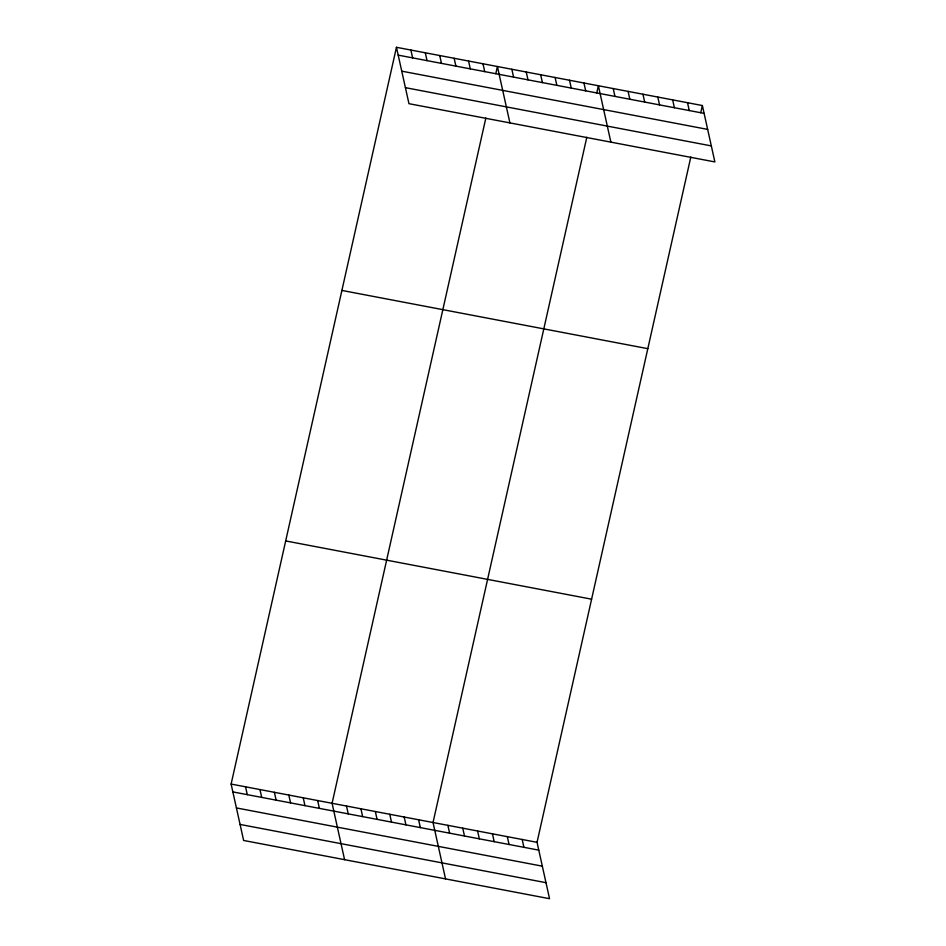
<?xml version="1.0" encoding="UTF-8"?>
<svg xmlns="http://www.w3.org/2000/svg" width="946" height="946" viewBox="0 0 946 946"><rect width="100%" height="100%" fill="white"/><g stroke="black" fill="none" stroke-linecap="round" stroke-linejoin="round"><path stroke-width="1.42" d="M690.817 157.024L537.044 842.318L549.543 898.7L243.63 840.462L231.12 784.068L396.457 47.3L702.37 105.538L714.88 161.932L408.956 103.682L396.457 47.3M485.854 118.002L332.081 803.296L344.581 859.678M495.81 73.67L497.407 66.516L509.918 122.909M586.816 137.229L433.032 822.512L445.531 878.893M596.76 92.885L598.369 85.743L610.868 142.125M700.773 112.692L702.37 105.538M398.195 55.14L704.108 113.378M401.754 71.163L707.667 129.401M405.408 87.659L711.321 145.909M341.896 290.434L647.809 348.672M285.68 540.935L591.605 599.185M231.12 784.068L537.044 842.318M232.858 791.908L538.771 850.147M236.417 807.931L542.33 866.169M240.071 824.439L545.984 882.677M687.517 102.712L689.256 110.552M672.653 99.886L674.392 107.714M657.801 97.06L659.539 104.888M642.937 94.222L644.675 102.062M628.085 91.395L629.823 99.235M613.221 88.569L614.959 96.409M583.942 82.988L585.68 90.828M569.516 80.244L571.254 88.084M555.101 77.501L556.839 85.341M540.674 74.758L542.413 82.598M526.26 72.014L527.998 79.842M511.833 69.271L513.572 77.099M482.992 63.772L484.73 71.612M468.566 61.029L470.304 68.869M454.151 58.285L455.889 66.114M439.724 55.542L441.463 63.37M425.298 52.787L427.036 60.627M410.883 50.043L412.622 57.883M522.18 839.48L523.918 847.32M507.316 836.654L509.054 844.494M492.464 833.828L494.202 841.668M477.6 831.002L479.338 838.83M462.748 828.176L464.486 836.004M447.884 825.338L449.622 833.178M418.605 819.768L420.343 827.608M404.19 817.025L405.917 824.853M389.764 814.27L391.502 822.109M375.337 811.526L377.076 819.366M360.923 808.783L362.661 816.623M346.496 806.039L348.234 813.879M317.655 800.553L319.393 808.381M303.228 797.797L304.967 805.637M288.814 795.054L290.552 802.894M274.387 792.31L276.126 800.15M259.973 789.567L261.711 797.395M245.546 786.824L247.284 794.652"/></g></svg>
